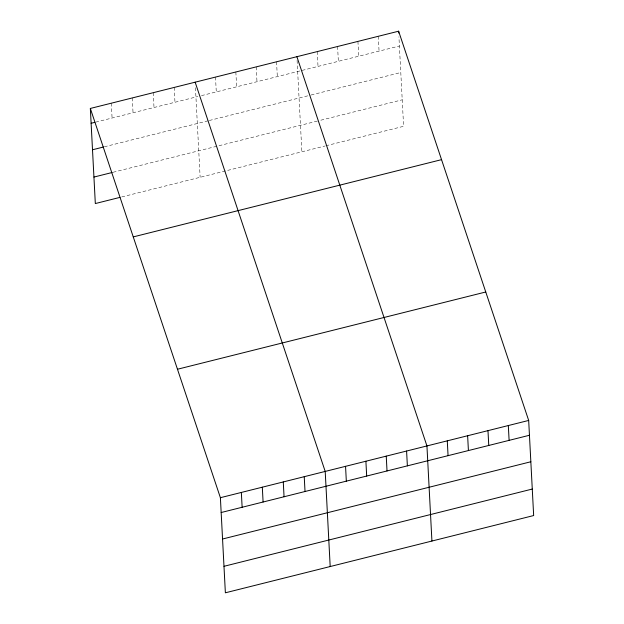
<?xml version="1.0" encoding="UTF-8"?>
<svg xmlns="http://www.w3.org/2000/svg" width="624" height="624" viewBox="0 0 624 624"><rect width="100%" height="100%" fill="white"/><g stroke="black" fill="none" stroke-linecap="round" stroke-linejoin="round"><path stroke-width="0.47" stroke-dasharray="3.12 2.34" d="M95.675 122.132L197.785 96.548M201.482 95.62L399.407 46.02M104.356 146.796L208.424 120.721M209.344 120.487L310.159 95.23M311.08 94.996L400.795 72.517M113.077 172.263L318.989 120.666M320.837 120.206L402.223 99.809M121.758 196.934L325.003 146M325.923 145.774L403.611 126.305L398.915 36.761M378.284 36.301L379.057 51.121M357.934 41.395L358.714 56.222M337.584 46.496L338.364 61.316M317.242 51.597L318.014 66.417M297.086 60.395L301.876 151.796M276.549 61.792L277.321 76.612M256.199 66.893L256.979 81.713M235.849 71.986L236.629 86.814M215.506 77.087L216.286 91.907M195.452 87.742L200.14 177.294M174.197 87.438L174.97 102.258M153.231 92.695L154.011 107.515M132.265 97.945L133.045 112.765M111.306 103.202L112.078 118.022"/><path stroke-width="0.94" d="M90.34 108.451L398.627 31.2L528.676 420.443L533.66 515.549L225.373 592.8L220.389 497.695L90.34 108.451L95.324 203.557L119.933 197.387M91.12 123.271L94.762 122.359M92.508 149.768L103.444 147.03M93.935 177.06L112.164 172.497M133.255 236.902L441.542 159.65M177.473 369.244L485.761 291.993M220.389 497.695L528.676 420.443M221.161 512.522L529.448 435.263M222.55 539.011L530.837 461.76M223.985 566.303L532.272 489.052M296.891 56.69L426.941 445.934L431.925 541.039M195.156 82.189L325.205 471.432L330.19 566.537M508.326 425.545L509.106 440.365M487.984 430.638L488.756 445.466M467.633 435.739L468.413 450.559M447.283 440.84L448.063 455.66M398.627 31.2L398.728 33.056M406.591 451.035L407.371 465.855M386.248 456.136L387.02 470.956M365.898 461.23L366.678 476.057M345.556 466.331L346.328 481.151M304.239 476.681L305.019 491.509M283.28 481.939L284.053 496.759M262.314 487.188L263.094 502.016M241.348 492.445L242.128 507.265"/></g></svg>
